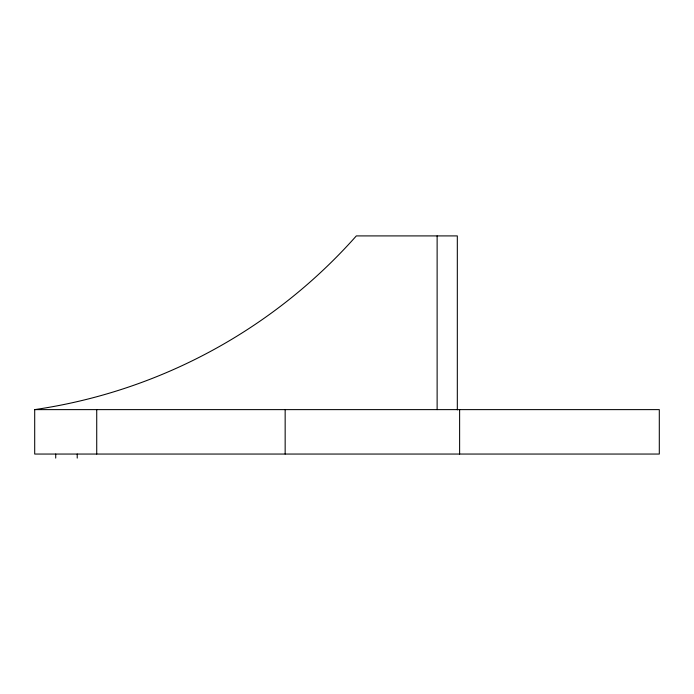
<?xml version="1.0" encoding="UTF-8"?>
<svg xmlns="http://www.w3.org/2000/svg" width="694" height="694" viewBox="0 0 694 694"><rect width="100%" height="100%" fill="white"/><g stroke="black" fill="none" stroke-linecap="round" stroke-linejoin="round"><path stroke-width="1.04" d="M34.7 409.616L659.3 409.616L659.3 454.05L34.7 454.05L34.7 409.616A532.992 532.992 0 0 0 356.334 235.908L457.32 235.908L457.32 409.859M459.619 409.616L459.619 454.05M437.125 235.908L437.125 409.616M285.156 409.616L285.156 454.05M96.726 409.616L96.726 454.05M77.225 454.05L77.225 458.092M55.72 454.05L55.72 458.092"/></g></svg>
